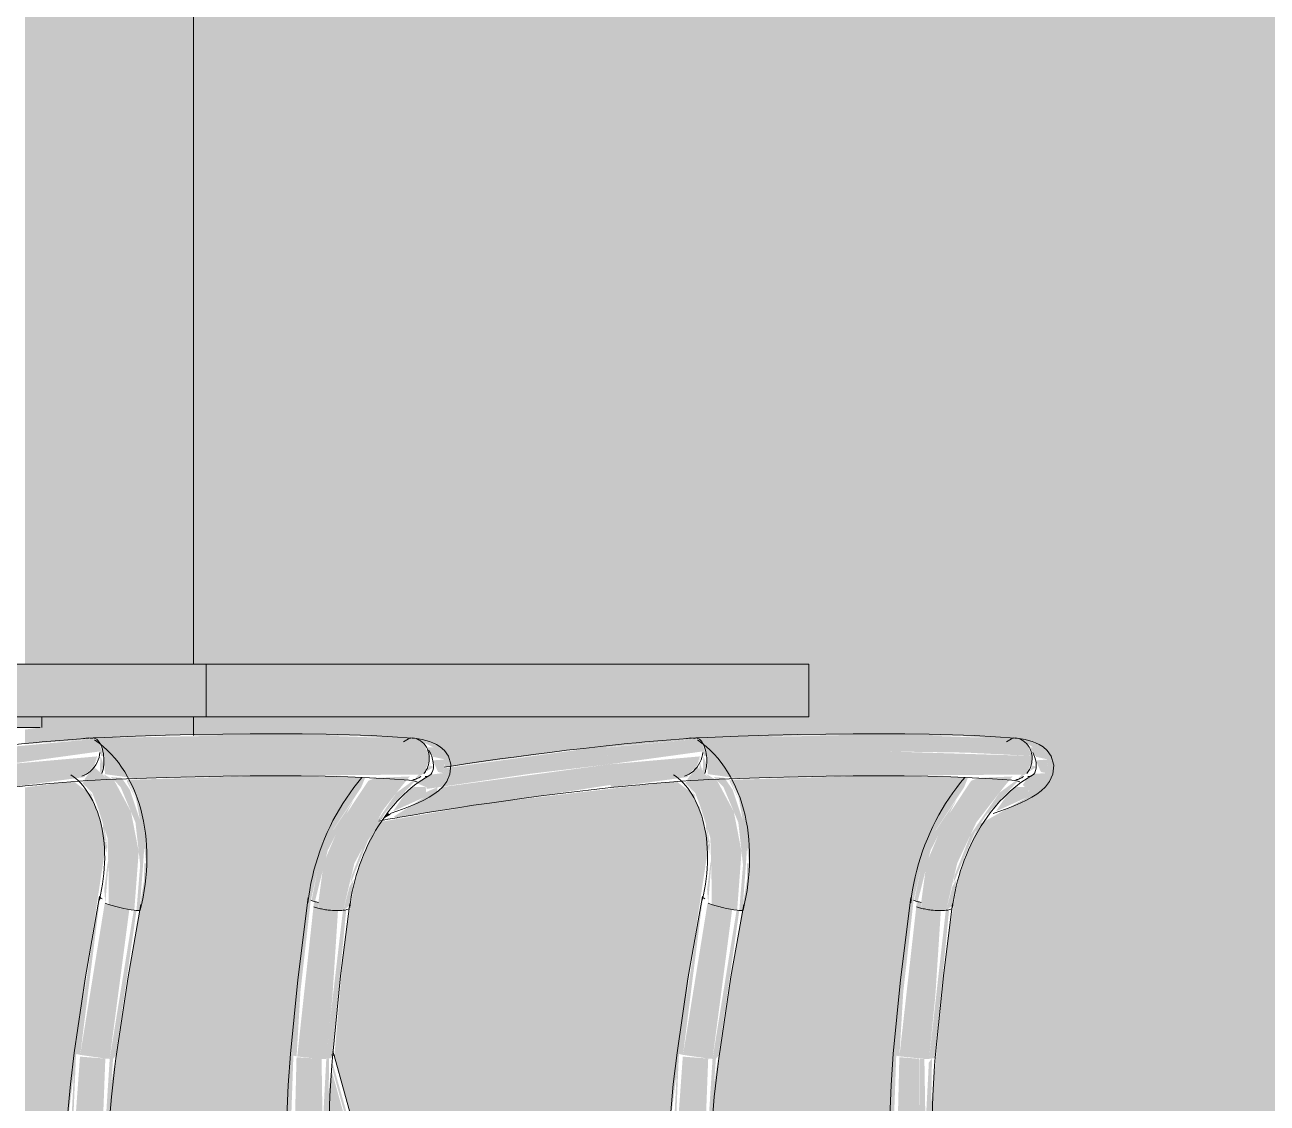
# Model space of a CAD drawing. Header units: inches. Extents: x -55396 to -733, y -290 to 853.
# Drawn here: x -26088.45 to -26058.97, y 19.59 to 45.17 of the extents above; entities that cross this region are included whole.
import ezdxf

# ---------------------------------------------------------------- set-up
doc = ezdxf.new("R2010")
doc.units = ezdxf.units.IN
doc.header["$MEASUREMENT"] = 0
doc.layers.add('A-DOOR', color=31, linetype='Continuous', lineweight=9)
doc.layers.add('I-FURN', color=30, linetype='Continuous', lineweight=9)

# ---------------------------------------------------------------- blocks, each defined once
blk = doc.blocks.new('Falcon 7700 Series Pedestal Base - 36_ Square Top x 30_ - Wheelchair Height-460525-Section 13')
at = {"layer": 'I-FURN'}
blk.add_hatch(color=256, dxfattribs=at).paths.add_polyline_path([(-26182.544, 28.75), (-26172.432, 28.75), (-26172.432, 30), (-26197.888, 30), (-26197.888, 28.75), (-26191.184, 28.75)], flags=0)
for p, q in [((-26197.888, 30), (-26172.432, 30)), ((-26172.432, 28.75), (-26172.432, 30)), ((-26172.432, 28.75), (-26197.888, 28.75))]:
    blk.add_line(p, q, dxfattribs=at)
blk = doc.blocks.new('HermanMiller_Collection_Air-Chair_SideChair_Arms - Arms-V1-Section 13')
at = {"layer": 'I-FURN'}
for points in [[(-26078.856, 27.825), (-26078.986, 28.117), (-26079.155, 28.228), (-26082.109, 28.334), (-26086.811, 28.249), (-26086.666, 28.117), (-26086.582, 27.825), (-26082.242, 27.931), (-26078.867, 27.826)], [(-26078.478, 27.741), (-26078.587, 28.018), (-26078.923, 28.032), (-26078.759, 27.804)], [(-26086.957, 27.448), (-26086.839, 27.537), (-26086.678, 27.884), (-26086.844, 27.571), (-26086.939, 27.466)], [(-26084.475, 17.999), (-26082.094, 18.008), (-26082.146, 18.794), (-26082.077, 20.766), (-26081.666, 24.408), (-26081.655, 24.434), (-26081.496, 25.162), (-26081.135, 26.073), (-26080.469, 27.079), (-26080.374, 27.314), (-26082.537, 27.359), (-26086.016, 27.257), (-26085.827, 26.882), (-26085.725, 26.323), (-26085.636, 25.819), (-26085.575, 25.279), (-26085.624, 24.869), (-26086.568, 19.018), (-26086.47, 19.01), (-26086.659, 18.003), (-26085.885, 18)], [(-26081.568, 24.369), (-26081.263, 25.586), (-26080.649, 26.786), (-26081.156, 26.032), (-26081.496, 25.162), (-26081.647, 24.398), (-26081.583, 24.373)], [(-26087.139, 20.731), (-26086.668, 24.467), (-26086.699, 24.38), (-26087.266, 20.767), (-26087.217, 20.75)], [(-26086.439, 20.637), (-26085.973, 24.181), (-26086.557, 24.327), (-26087.139, 20.731), (-26086.534, 20.643)], [(-26081.402, 20.635), (-26081.298, 20.637), (-26081.151, 22.129), (-26081.02, 24.156), (-26081.496, 24.243), (-26081.486, 24.346), (-26081.588, 24.375), (-26081.987, 20.693), (-26081.487, 20.637)], [(-26086.359, 20.635), (-26086.296, 20.716), (-26085.803, 24.158), (-26085.868, 24.162), (-26086.439, 20.637)], [(-26081.298, 20.637), (-26081.169, 20.656), (-26080.824, 24.175), (-26080.903, 24.155), (-26081.201, 21.617)], [(-26082.003, 20.696), (-26081.875, 22.838), (-26082.081, 20.716)], [(-26087.307, 19.095), (-26087.237, 20.757), (-26087.267, 20.75), (-26087.348, 19.145), (-26087.315, 19.118)], [(-26081.608, 19.015), (-26081.384, 19.02), (-26081.41, 20.635), (-26082.004, 20.677), (-26082.045, 19.031), (-26081.737, 19.017)], [(-26081.384, 19.02), (-26081.254, 19.033), (-26081.23, 20.643), (-26081.298, 20.635), (-26081.383, 19.025)], [(-26086.474, 19.015), (-26086.359, 20.635), (-26086.439, 20.635), (-26086.542, 19.017), (-26086.524, 19.016)]]:
    blk.add_hatch(color=256, dxfattribs=at).paths.add_polyline_path(points, flags=0)
h = blk.add_hatch(color=256, dxfattribs=at)
h.paths.add_polyline_path([(-26088.907, 27.624), (-26086.677, 27.931), (-26086.636, 27.821), (-26086.582, 27.825), (-26086.71, 28.184), (-26086.826, 28.224), (-26088.953, 28.025), (-26088.917, 27.72)], flags=0)
h.paths.add_polyline_path([(-26086.696, 27.817), (-26086.679, 27.858), (-26086.691, 27.838)], flags=0)
h = blk.add_hatch(color=256, dxfattribs=at)
h.paths.add_polyline_path([(-26088.85, 27.076), (-26087.041, 27.323), (-26086.985, 27.4), (-26086.806, 27.627), (-26086.736, 27.814), (-26088.907, 27.624), (-26088.852, 27.107)], flags=0)
h.paths.add_polyline_path([(-26086.643, 27.374), (-26086.638, 27.41), (-26086.649, 27.38)], flags=0)
h.paths.add_polyline_path([(-26086.627, 27.406), (-26086.581, 27.603), (-26086.653, 27.82), (-26086.661, 27.758), (-26086.672, 27.466), (-26086.635, 27.41)], flags=0)
h = blk.add_hatch(color=256, dxfattribs=at)
h.paths.add_polyline_path([(-26079.238, 27.258), (-26078.979, 27.411), (-26078.855, 27.72), (-26078.867, 27.826), (-26082.242, 27.931), (-26086.582, 27.825), (-26086.549, 27.392), (-26085.805, 27.29), (-26082.354, 27.357), (-26079.094, 27.384), (-26079.195, 27.287), (-26079.241, 27.259)], flags=0)
h.paths.add_polyline_path([(-26086.546, 27.264), (-26086.568, 27.348), (-26086.549, 27.266)], flags=0)
h = blk.add_hatch(color=256, dxfattribs=at)
h.paths.add_polyline_path([(-26080.999, 24.155), (-26080.895, 24.162), (-26080.631, 25.279), (-26079.947, 26.544), (-26079.527, 27.084), (-26079.319, 27.338), (-26080.133, 27.302), (-26080.3, 27.235), (-26080.949, 26.257), (-26081.361, 25.279), (-26081.486, 24.346), (-26081.486, 24.267), (-26081.496, 24.212), (-26081.044, 24.156)], flags=0)
h.paths.add_polyline_path([(-26078.84, 27.609), (-26078.771, 27.72), (-26078.836, 27.63)], flags=0)
h = blk.add_hatch(color=256, dxfattribs=at)
h.paths.add_polyline_path([(-26078.521, 27.418), (-26078.478, 27.741), (-26078.771, 27.719), (-26078.644, 27.444)], flags=0)
h.paths.add_polyline_path([(-26078.888, 27.495), (-26078.835, 27.821), (-26078.856, 27.825), (-26078.901, 27.497)], flags=0)
h = blk.add_hatch(color=256, dxfattribs=at)
h.paths.add_polyline_path([(-26085.855, 24.162), (-26085.75, 25.556), (-26085.934, 26.502), (-26086.333, 27.246), (-26086.597, 27.401), (-26086.526, 27.311), (-26086.806, 27.56), (-26087.037, 27.277), (-26086.853, 26.953), (-26086.723, 26.613), (-26086.49, 25.875), (-26086.463, 24.939), (-26086.46, 24.3), (-26085.902, 24.169)], flags=0)
h.paths.add_polyline_path([(-26086.821, 26.845), (-26086.994, 27.106), (-26086.874, 26.901)], flags=0)
h.paths.add_polyline_path([(-26086.549, 27.266), (-26086.549, 27.266), (-26086.624, 27.31)], flags=0)
h = blk.add_hatch(color=256, dxfattribs=at)
h.paths.add_polyline_path([(-26080.895, 24.162), (-26080.744, 24.272), (-26080.648, 24.9), (-26080.745, 24.726), (-26080.815, 24.461)], flags=0)
h.paths.add_polyline_path([(-26080.726, 24.798), (-26080.308, 25.821), (-26079.879, 26.5), (-26079.056, 27.373), (-26079.631, 26.951), (-26080.308, 25.968), (-26080.692, 24.993), (-26080.712, 24.881)], flags=0)
h.paths.add_polyline_path([(-26078.929, 27.452), (-26078.754, 27.56), (-26078.84, 27.601), (-26078.918, 27.462)], flags=0)
h = blk.add_hatch(color=256, dxfattribs=at)
h.paths.add_polyline_path([(-26085.624, 24.869), (-26085.575, 25.279), (-26085.617, 25.279)], flags=0)
h.paths.add_polyline_path([(-26085.777, 24.155), (-26085.728, 24.162), (-26085.643, 25.296), (-26085.599, 25.94), (-26085.96, 27.023), (-26086.155, 27.304), (-26086.408, 27.325), (-26086.178, 27.084), (-26085.827, 26.248), (-26085.715, 25.242), (-26085.803, 24.158)], flags=0)
h.paths.add_polyline_path([(-26085.75, 26.654), (-26086.032, 27.282), (-26086.028, 27.211), (-26085.767, 26.689)], flags=0)
h = blk.add_hatch(color=256, dxfattribs=at)
h.paths.add_polyline_path([(-26079.378, 27), (-26079.715, 26.509), (-26078.93, 26.863), (-26078.936, 27.084), (-26079.226, 27.084), (-26079.374, 27.003)], flags=0)
h.paths.add_polyline_path([(-26079.933, 26.433), (-26079.808, 26.547), (-26079.899, 26.475)], flags=0)
h = blk.add_hatch(color=256, dxfattribs=at)
h.paths.add_polyline_path([(-26086.499, 25.726), (-26086.561, 25.726), (-26086.518, 25.52)], flags=0)
h.paths.add_polyline_path([(-26086.542, 24.327), (-26086.453, 25.445), (-26086.492, 25.257), (-26086.568, 24.66), (-26086.543, 24.327)], flags=0)
h.paths.add_polyline_path([(-26086.499, 25.726), (-26086.592, 26.288), (-26086.595, 26.107), (-26086.518, 25.802)], flags=0)
h.paths.add_polyline_path([(-26086.617, 26.183), (-26086.821, 26.738), (-26086.703, 26.398), (-26086.637, 26.233)], flags=0)
h = blk.add_hatch(color=256, dxfattribs=at)
h.paths.add_polyline_path([(-26087.147, 19.09), (-26087.147, 19.091), (-26087.147, 19.395)], flags=0)
h.paths.add_polyline_path([(-26086.604, 19.02), (-26086.542, 20.644), (-26087.144, 20.69), (-26087.258, 19.118), (-26086.662, 19.023)], flags=0)
for p, q in [((-26079.343, 28.231), (-26079.463, 28.162)), ((-26078.344, 27.627), (-26078.342, 27.605))]:
    blk.add_line(p, q, dxfattribs=at)
at = {"layer": 'I-FURN', "flags": 128}
for points in [[(-26079.256, 28.25), (-26079.725, 28.28), (-26080.222, 28.306), (-26080.747, 28.326), (-26081.297, 28.34), (-26081.874, 28.35), (-26082.476, 28.353), (-26083.102, 28.352), (-26083.75, 28.345), (-26084.421, 28.332), (-26085.114, 28.314), (-26085.826, 28.291), (-26086.557, 28.263), (-26086.834, 28.251)], [(-26086.835, 28.251), (-26087.031, 28.238), (-26087.229, 28.224), (-26087.43, 28.209), (-26087.633, 28.193), (-26087.838, 28.176), (-26088.045, 28.158), (-26088.254, 28.139), (-26088.463, 28.118), (-26088.673, 28.097), (-26088.883, 28.075), (-26088.959, 28.066)], [(-26086.797, 28.206), (-26086.692, 28.13), (-26086.592, 28.048), (-26086.496, 27.961), (-26086.404, 27.868), (-26086.316, 27.77), (-26086.233, 27.667), (-26086.155, 27.559), (-26086.082, 27.447), (-26086.013, 27.331), (-26085.949, 27.211), (-26085.89, 27.088), (-26085.836, 26.961), (-26085.787, 26.83), (-26085.742, 26.697), (-26085.703, 26.561), (-26085.668, 26.422), (-26085.638, 26.281), (-26085.612, 26.138), (-26085.592, 25.993), (-26085.576, 25.845), (-26085.565, 25.697), (-26085.559, 25.547), (-26085.558, 25.395), (-26085.561, 25.243), (-26085.569, 25.09), (-26085.581, 24.936), (-26085.598, 24.782), (-26085.62, 24.628), (-26085.646, 24.474), (-26085.677, 24.32), (-26085.712, 24.167)], [(-26078.344, 27.627), (-26078.4, 27.817), (-26078.494, 27.954), (-26078.593, 28.041), (-26078.684, 28.098), (-26078.77, 28.137), (-26078.852, 28.167), (-26078.936, 28.191), (-26079.022, 28.211), (-26079.111, 28.228), (-26079.205, 28.243), (-26079.232, 28.247)], [(-26078.342, 27.605), (-26078.364, 27.389), (-26078.439, 27.218), (-26078.534, 27.092), (-26078.636, 26.996), (-26078.744, 26.915), (-26078.859, 26.843), (-26078.983, 26.776), (-26079.118, 26.712), (-26079.265, 26.648), (-26079.424, 26.586), (-26079.596, 26.523), (-26079.781, 26.461)], [(-26086.781, 27.252), (-26086.971, 27.24), (-26087.165, 27.226), (-26087.361, 27.212), (-26087.559, 27.196), (-26087.76, 27.179), (-26087.962, 27.162), (-26088.166, 27.143), (-26088.371, 27.123), (-26088.577, 27.102), (-26088.783, 27.08), (-26088.85, 27.072)], [(-26087.361, 27.38), (-26087.302, 27.337), (-26087.244, 27.29), (-26087.188, 27.239), (-26087.133, 27.183), (-26087.079, 27.123), (-26087.028, 27.059), (-26086.978, 26.991), (-26086.931, 26.918), (-26086.885, 26.842), (-26086.842, 26.761), (-26086.802, 26.676), (-26086.764, 26.587), (-26086.729, 26.495), (-26086.697, 26.399), (-26086.668, 26.299), (-26086.642, 26.196), (-26086.619, 26.091), (-26086.6, 25.982), (-26086.584, 25.87), (-26086.572, 25.756), (-26086.564, 25.64), (-26086.559, 25.521), (-26086.558, 25.401), (-26086.56, 25.279), (-26086.567, 25.156), (-26086.577, 25.032), (-26086.591, 24.907), (-26086.608, 24.781), (-26086.63, 24.655), (-26086.655, 24.529), (-26086.684, 24.402)], [(-26079.336, 27.253), (-26079.79, 27.283), (-26080.274, 27.307), (-26080.787, 27.327), (-26081.327, 27.341), (-26081.894, 27.35), (-26082.487, 27.353), (-26083.104, 27.352), (-26083.745, 27.344), (-26084.409, 27.332), (-26085.095, 27.314), (-26085.801, 27.291), (-26086.526, 27.263), (-26086.783, 27.252)], [(-26080.453, 27.313), (-26080.55, 27.196), (-26080.644, 27.076), (-26080.734, 26.953), (-26080.822, 26.826), (-26080.907, 26.696), (-26080.987, 26.563), (-26081.065, 26.427), (-26081.139, 26.289), (-26081.209, 26.148), (-26081.275, 26.005), (-26081.338, 25.86), (-26081.396, 25.713), (-26081.451, 25.564), (-26081.501, 25.414), (-26081.548, 25.263), (-26081.59, 25.111), (-26081.627, 24.958), (-26081.661, 24.804), (-26081.69, 24.65), (-26081.714, 24.496), (-26081.734, 24.342)], [(-26078.861, 27.355), (-26078.947, 27.306), (-26079.033, 27.252), (-26079.118, 27.193), (-26079.203, 27.13), (-26079.288, 27.062), (-26079.372, 26.99), (-26079.454, 26.913), (-26079.536, 26.833), (-26079.616, 26.748), (-26079.695, 26.66), (-26079.772, 26.567), (-26079.847, 26.472), (-26079.92, 26.372), (-26079.991, 26.27), (-26080.06, 26.164), (-26080.126, 26.056), (-26080.189, 25.944), (-26080.25, 25.831), (-26080.308, 25.715), (-26080.362, 25.597), (-26080.414, 25.477), (-26080.462, 25.355), (-26080.508, 25.233), (-26080.549, 25.109), (-26080.587, 24.984), (-26080.622, 24.858), (-26080.653, 24.732), (-26080.681, 24.605), (-26080.704, 24.479), (-26080.724, 24.353), (-26080.741, 24.228)], [(-26079.144, 27.21), (-26079.154, 27.213), (-26079.179, 27.221), (-26079.219, 27.231), (-26079.27, 27.241), (-26079.333, 27.251), (-26079.362, 27.256)], [(-26086.68, 24.486), (-26087.023, 22.535), (-26087.282, 20.78)], [(-26086.291, 20.647), (-26086.002, 22.582), (-26085.698, 24.299)], [(-26081.73, 24.462), (-26081.975, 22.511), (-26082.148, 20.756)], [(-26081.152, 20.671), (-26080.958, 22.606), (-26080.739, 24.323)], [(-26087.282, 20.78), (-26087.371, 20.034), (-26087.44, 19.284), (-26087.454, 19.086)], [(-26086.457, 19.017), (-26086.396, 19.739), (-26086.315, 20.458), (-26086.291, 20.647)], [(-26082.148, 20.756), (-26082.201, 20.009), (-26082.232, 19.26), (-26082.237, 19.062)], [(-26081.237, 19.041), (-26081.212, 19.763), (-26081.167, 20.482), (-26081.152, 20.671)]]:
    blk.add_lwpolyline(points, dxfattribs=at)
at = {"layer": 'I-FURN'}
for centre, major_axis, ratio, start_param, end_param in [((-26087.079, 27.793), (0.282, 0.413), 0.716528, 0.185746, 0.709345), ((-26079.102, 27.793), (-0.241, 0.438), 0.575844, 5.706994, 6.230592), ((-26087.079, 27.793), (0.282, 0.413), 0.716528, 4.898135, 5.421734), ((-26079.102, 27.793), (-0.241, 0.438), 0.575844, 4.136197, 4.772997), ((-26087.079, 27.793), (0.282, 0.413), 0.716528, 3.850938, 4.898135), ((-26079.102, 27.793), (-0.241, 0.438), 0.575844, 2.8272, 4.136197), ((-26086.189, 24.392), (-0.491, 0.093), 0.137076, 0.008955, 0.532553), ((-26086.189, 24.392), (-0.491, 0.093), 0.137076, 6.030341, 6.283185), ((-26086.198, 24.285), (-0.486, 0.118), 0.11091, 0.809563, 2.380359), ((-26081.235, 24.392), (-0.495, 0.07), 0.185134, 0.540717, 0.802516), ((-26081.237, 24.285), (-0.497, 0.057), 0.234229, 0.788125, 1.043613), ((-26081.235, 24.392), (-0.495, 0.07), 0.185134, 0.816106, 1.064316), ((-26081.237, 24.285), (-0.497, 0.057), 0.234229, 1.049924, 1.307964), ((-26081.237, 24.285), (-0.497, 0.057), 0.234229, 1.311723, 1.570172), ((-26081.237, 24.285), (-0.497, 0.057), 0.234229, 2.358921, 2.88252), ((-26081.237, 24.285), (-0.497, 0.057), 0.234229, 3.141593, 3.144319), ((-26086.198, 24.285), (-0.486, 0.118), 0.11091, 2.380359, 2.903958), ((-26086.198, 24.285), (-0.486, 0.118), 0.11091, 3.141593, 3.165757), ((-26081.237, 24.285), (-0.497, 0.057), 0.234229, 1.573523, 2.358921)]:
    blk.add_ellipse(centre, major_axis=major_axis, ratio=ratio, start_param=start_param, end_param=end_param, dxfattribs=at)
for points, knots in [([(-26086.863, 28.245), (-26086.838, 28.254), (-26086.785, 28.251), (-26086.7, 28.185), (-26086.622, 28.042), (-26086.59, 27.899), (-26086.582, 27.825)], [-1, -1, -1, -1, -0.785714, -0.571429, -0.285714, 0, 0, 0, 0]), ([(-26079.155, 28.228), (-26079.123, 28.217), (-26079.032, 28.172), (-26078.91, 28.042), (-26078.864, 27.899), (-26078.856, 27.825)], [-0.7142857, -0.7142857, -0.7142857, -0.7142857, -0.5714286, -0.2857143, 0, 0, 0, 0]), ([(-26086.582, 27.825), (-26086.576, 27.77), (-26086.572, 27.656), (-26086.591, 27.514), (-26086.614, 27.438), (-26086.625, 27.411)], [-1, -1, -1, -1, -0.7857143, -0.5714286, -0.4285714, -0.4285714, -0.4285714, -0.4285714]), ([(-26078.856, 27.825), (-26078.849, 27.77), (-26078.854, 27.656), (-26078.904, 27.514), (-26078.956, 27.438), (-26078.979, 27.411)], [-1, -1, -1, -1, -0.7857143, -0.5714286, -0.4285714, -0.4285714, -0.4285714, -0.4285714]), ([(-26079.056, 27.338), (-26079.084, 27.317), (-26079.144, 27.282), (-26079.208, 27.263), (-26079.241, 27.257)], [-0.2857143, -0.2857143, -0.2857143, -0.2857143, -0.1428571, -0.0010681, -0.0010681, -0.0010681, -0.0010681])]:
    blk.add_open_spline(points, degree=3, knots=knots, dxfattribs=at)
blk.add_open_spline([(-26079.351, 28.245), (-26079.311, 28.252), (-26079.271, 28.252), (-26079.232, 28.247)], degree=3, dxfattribs=at)
blk = doc.blocks.new('Falcon 7700 Series Pedestal Base - 36_ Square Top x 30_ - Wheelchair Height-V13-Section 13')
at = {"layer": 'I-FURN'}
for points in [[(-26069.841, 28.75), (-26069.841, 30), (-26084.15, 30), (-26084.15, 28.75), (-26070.227, 28.75)], [(-26089.297, 28.5), (-26088.09, 28.5), (-26088.09, 28.75), (-26090.38, 28.75), (-26090.38, 28.5), (-26089.621, 28.5)]]:
    blk.add_hatch(color=256, dxfattribs=at).paths.add_polyline_path(points, flags=0)
for p, q in [((-26084.15, 30), (-26069.841, 30)), ((-26069.841, 28.75), (-26069.841, 30)), ((-26088.047, 28.5), (-26088.047, 28.75)), ((-26069.841, 28.75), (-26084.15, 28.75)), ((-26088.09, 28.5), (-26090.38, 28.5))]:
    blk.add_line(p, q, dxfattribs=at)
blk = doc.blocks.new('HermanMiller_Collection_Air-Chair_SideChair_Arms - Arms-V14-Section 13')
at = {"layer": 'I-FURN'}
for points in [[(-26064.547, 27.825), (-26064.678, 28.117), (-26064.846, 28.228), (-26067.8, 28.334), (-26072.503, 28.249), (-26072.357, 28.117), (-26072.273, 27.825), (-26067.934, 27.931), (-26066.107, 27.904)], [(-26064.169, 27.741), (-26064.279, 28.018), (-26064.615, 28.032), (-26064.451, 27.804)], [(-26072.651, 27.447), (-26072.53, 27.537), (-26072.369, 27.884), (-26072.536, 27.571), (-26072.63, 27.466)], [(-26079.63, 26.362), (-26076.313, 26.863), (-26074.547, 27.138), (-26074.598, 27.624), (-26078.566, 27.084), (-26078.66, 26.994), (-26078.658, 27.084), (-26078.923, 26.969), (-26078.994, 26.83), (-26079.698, 26.384), (-26079.631, 26.362)], [(-26070.167, 17.999), (-26067.786, 18.008), (-26067.838, 18.794), (-26067.768, 20.766), (-26067.357, 24.408), (-26067.346, 24.434), (-26067.188, 25.162), (-26066.827, 26.073), (-26066.16, 27.079), (-26066.066, 27.314), (-26068.228, 27.359), (-26071.707, 27.257), (-26071.518, 26.882), (-26071.417, 26.323), (-26071.328, 25.819), (-26071.267, 25.279), (-26071.316, 24.869), (-26072.26, 19.018), (-26072.162, 19.01), (-26072.351, 18.003), (-26070.227, 17.999)], [(-26067.26, 24.369), (-26066.955, 25.586), (-26066.341, 26.786), (-26066.848, 26.032), (-26067.188, 25.162), (-26067.339, 24.398), (-26067.274, 24.373)], [(-26072.831, 20.731), (-26072.359, 24.467), (-26072.391, 24.38), (-26072.957, 20.767), (-26072.909, 20.75)], [(-26072.13, 20.637), (-26071.665, 24.181), (-26072.249, 24.327), (-26072.831, 20.731), (-26072.226, 20.643)], [(-26067.093, 20.635), (-26066.99, 20.637), (-26066.842, 22.129), (-26066.711, 24.156), (-26067.187, 24.243), (-26067.178, 24.346), (-26067.28, 24.375), (-26067.695, 20.696), (-26067.102, 20.635)], [(-26072.051, 20.635), (-26071.988, 20.716), (-26071.495, 24.158), (-26071.56, 24.162), (-26072.13, 20.637)], [(-26066.99, 20.637), (-26066.86, 20.656), (-26066.515, 24.175), (-26066.595, 24.155), (-26066.99, 20.638)], [(-26067.695, 20.696), (-26067.567, 22.838), (-26067.772, 20.716)], [(-26072.998, 19.095), (-26072.929, 20.757), (-26072.96, 20.737), (-26073.04, 19.145), (-26073.007, 19.118)], [(-26067.075, 19.02), (-26066.946, 19.033), (-26066.922, 20.643), (-26066.996, 20.554), (-26067.075, 19.025)], [(-26075.47, 0), (-26075.337, 0), (-26081.171, 20.619), (-26081.156, 20.396), (-26075.563, 0.331)], [(-26072.166, 19.015), (-26072.051, 20.635), (-26072.13, 20.635), (-26072.233, 19.017), (-26072.216, 19.016)]]:
    blk.add_hatch(color=256, dxfattribs=at).paths.add_polyline_path(points, flags=0)
h = blk.add_hatch(color=256, dxfattribs=at)
h.paths.add_polyline_path([(-26079.382, 26.966), (-26079.23, 27.078), (-26079.378, 26.98)], flags=0)
h.paths.add_polyline_path([(-26078.919, 27.041), (-26076.458, 27.401), (-26074.598, 27.624), (-26074.649, 28.061), (-26078.504, 27.532), (-26078.521, 27.418), (-26078.773, 27.388), (-26078.939, 27.338), (-26079.147, 27.178), (-26078.916, 27.078)], flags=0)
h = blk.add_hatch(color=256, dxfattribs=at)
h.paths.add_polyline_path([(-26074.598, 27.624), (-26072.369, 27.931), (-26072.327, 27.821), (-26072.273, 27.825), (-26072.402, 28.184), (-26072.518, 28.224), (-26074.644, 28.025), (-26074.609, 27.72)], flags=0)
h.paths.add_polyline_path([(-26072.388, 27.817), (-26072.371, 27.858), (-26072.382, 27.838)], flags=0)
h = blk.add_hatch(color=256, dxfattribs=at)
h.paths.add_polyline_path([(-26074.541, 27.076), (-26072.732, 27.323), (-26072.677, 27.4), (-26072.497, 27.627), (-26072.428, 27.814), (-26074.598, 27.624), (-26074.544, 27.107)], flags=0)
h.paths.add_polyline_path([(-26072.335, 27.374), (-26072.329, 27.41), (-26072.34, 27.38)], flags=0)
h.paths.add_polyline_path([(-26072.319, 27.406), (-26072.272, 27.603), (-26072.345, 27.82), (-26072.353, 27.758), (-26072.363, 27.466), (-26072.326, 27.41)], flags=0)
h = blk.add_hatch(color=256, dxfattribs=at)
h.paths.add_polyline_path([(-26064.929, 27.258), (-26064.671, 27.411), (-26064.546, 27.72), (-26064.547, 27.825), (-26067.934, 27.931), (-26072.273, 27.825), (-26072.241, 27.392), (-26071.497, 27.29), (-26068.045, 27.357), (-26064.786, 27.384), (-26064.886, 27.287), (-26064.932, 27.259)], flags=0)
h.paths.add_polyline_path([(-26072.238, 27.264), (-26072.26, 27.348), (-26072.241, 27.266)], flags=0)
h = blk.add_hatch(color=256, dxfattribs=at)
h.paths.add_polyline_path([(-26066.691, 24.155), (-26066.586, 24.162), (-26066.322, 25.279), (-26065.869, 26.248), (-26065.219, 27.084), (-26065.011, 27.338), (-26065.825, 27.302), (-26065.992, 27.235), (-26066.641, 26.257), (-26067.052, 25.279), (-26067.178, 24.346), (-26067.178, 24.267), (-26067.188, 24.212), (-26066.736, 24.156)], flags=0)
h.paths.add_polyline_path([(-26064.531, 27.609), (-26064.463, 27.72), (-26064.528, 27.63)], flags=0)
h = blk.add_hatch(color=256, dxfattribs=at)
h.paths.add_polyline_path([(-26064.212, 27.418), (-26064.169, 27.741), (-26064.462, 27.719), (-26064.335, 27.444)], flags=0)
h.paths.add_polyline_path([(-26064.58, 27.495), (-26064.527, 27.821), (-26064.547, 27.825), (-26064.592, 27.497)], flags=0)
h = blk.add_hatch(color=256, dxfattribs=at)
h.paths.add_polyline_path([(-26071.546, 24.162), (-26071.442, 25.556), (-26071.625, 26.502), (-26072.025, 27.246), (-26072.289, 27.401), (-26072.218, 27.311), (-26072.497, 27.56), (-26072.728, 27.277), (-26072.545, 26.953), (-26072.415, 26.613), (-26072.182, 25.875), (-26072.155, 24.939), (-26072.152, 24.3), (-26071.593, 24.169)], flags=0)
h.paths.add_polyline_path([(-26072.513, 26.845), (-26072.686, 27.106), (-26072.566, 26.901)], flags=0)
h.paths.add_polyline_path([(-26072.33, 27.411), (-26072.382, 27.499), (-26072.428, 27.671), (-26072.446, 27.515), (-26072.365, 27.442)], flags=0)
h = blk.add_hatch(color=256, dxfattribs=at)
h.paths.add_polyline_path([(-26066.586, 24.162), (-26066.436, 24.272), (-26066.34, 24.9), (-26066.437, 24.726), (-26066.507, 24.461)], flags=0)
h.paths.add_polyline_path([(-26066.418, 24.798), (-26065.907, 26.002), (-26065.64, 26.414), (-26064.748, 27.373), (-26065.322, 26.951), (-26066, 25.968), (-26066.384, 24.993), (-26066.403, 24.881)], flags=0)
h.paths.add_polyline_path([(-26064.62, 27.452), (-26064.446, 27.56), (-26064.532, 27.601), (-26064.609, 27.462)], flags=0)
h = blk.add_hatch(color=256, dxfattribs=at)
h.paths.add_polyline_path([(-26071.316, 24.869), (-26071.267, 25.279), (-26071.309, 25.279)], flags=0)
h.paths.add_polyline_path([(-26071.469, 24.155), (-26071.419, 24.162), (-26071.335, 25.296), (-26071.291, 25.94), (-26071.652, 27.023), (-26071.847, 27.304), (-26072.099, 27.325), (-26071.87, 27.084), (-26071.518, 26.248), (-26071.407, 25.242), (-26071.495, 24.158)], flags=0)
h.paths.add_polyline_path([(-26071.442, 26.654), (-26071.724, 27.282), (-26071.719, 27.211), (-26071.459, 26.689)], flags=0)
h = blk.add_hatch(color=256, dxfattribs=at)
h.paths.add_polyline_path([(-26065.07, 27), (-26065.407, 26.509), (-26064.622, 26.863), (-26064.628, 27.084), (-26064.917, 27.084), (-26065.066, 27.003)], flags=0)
h.paths.add_polyline_path([(-26065.625, 26.433), (-26065.5, 26.547), (-26065.591, 26.475)], flags=0)
h = blk.add_hatch(color=256, dxfattribs=at)
h.paths.add_polyline_path([(-26072.191, 25.726), (-26072.253, 25.726), (-26072.21, 25.52)], flags=0)
h.paths.add_polyline_path([(-26072.234, 24.327), (-26072.144, 25.445), (-26072.184, 25.257), (-26072.259, 24.66), (-26072.234, 24.327)], flags=0)
h.paths.add_polyline_path([(-26072.191, 25.726), (-26072.283, 26.288), (-26072.286, 26.107), (-26072.21, 25.802)], flags=0)
h.paths.add_polyline_path([(-26072.309, 26.183), (-26072.513, 26.738), (-26072.394, 26.398), (-26072.328, 26.233)], flags=0)
h = blk.add_hatch(color=256, dxfattribs=at)
h.paths.add_polyline_path([(-26079.963, 26.322), (-26079.765, 26.438), (-26079.84, 26.466), (-26079.955, 26.331)], flags=0)
h.paths.add_polyline_path([(-26080.038, 26.305), (-26079.897, 26.418), (-26080.028, 26.317)], flags=0)
h = blk.add_hatch(color=256, dxfattribs=at)
h.paths.add_polyline_path([(-26072.839, 19.09), (-26072.838, 19.091), (-26072.838, 19.395)], flags=0)
h.paths.add_polyline_path([(-26072.295, 19.02), (-26072.233, 20.644), (-26072.836, 20.69), (-26072.949, 19.118), (-26072.353, 19.023)], flags=0)
h = blk.add_hatch(color=256, dxfattribs=at)
h.paths.add_polyline_path([(-26067.214, 19.016), (-26067.075, 19.02), (-26067.102, 20.635), (-26067.214, 20.635)], flags=0)
h.paths.add_polyline_path([(-26067.299, 19.015), (-26067.214, 19.016), (-26067.226, 20.639), (-26067.696, 20.677), (-26067.736, 19.031), (-26067.343, 19.016)], flags=0)
h = blk.add_hatch(color=256, dxfattribs=at)
h.paths.add_polyline_path([(-26075.558, 0), (-26075.47, 0), (-26081.182, 20.396), (-26081.328, 19.016), (-26081.286, 19.009), (-26081.194, 17.904), (-26080.87, 16.975), (-26080.548, 16.416), (-26080.606, 15.793), (-26079.57, 12.214), (-26075.563, 0)], flags=0)
h.paths.add_polyline_path([(-26081.329, 18.388), (-26081.348, 18.883), (-26081.334, 18.405)], flags=0)
for p, q in [((-26065.034, 28.231), (-26065.155, 28.162)), ((-26064.035, 27.627), (-26064.033, 27.605)), ((-26081.101, 20.698), (-26081.139, 20.812)), ((-26075.336, 0), (-26081.111, 20.719))]:
    blk.add_line(p, q, dxfattribs=at)
at = {"layer": 'I-FURN', "flags": 128}
for points in [[(-26064.948, 28.25), (-26065.417, 28.28), (-26065.914, 28.306), (-26066.438, 28.326), (-26066.989, 28.34), (-26067.566, 28.35), (-26068.167, 28.353), (-26068.793, 28.352), (-26069.442, 28.345), (-26070.113, 28.332), (-26070.805, 28.314), (-26071.518, 28.291), (-26072.249, 28.263), (-26072.525, 28.251)], [(-26078.5, 27.558), (-26078.326, 27.585), (-26077.948, 27.642), (-26077.565, 27.698), (-26077.178, 27.753), (-26076.786, 27.806), (-26076.391, 27.858), (-26075.994, 27.909), (-26075.594, 27.958), (-26075.192, 28.005), (-26074.79, 28.051), (-26074.651, 28.066)], [(-26072.527, 28.251), (-26072.722, 28.238), (-26072.921, 28.224), (-26073.121, 28.209), (-26073.325, 28.193), (-26073.53, 28.176), (-26073.737, 28.158), (-26073.945, 28.139), (-26074.155, 28.118), (-26074.365, 28.097), (-26074.575, 28.075), (-26074.651, 28.066)], [(-26072.489, 28.206), (-26072.384, 28.13), (-26072.284, 28.048), (-26072.187, 27.961), (-26072.095, 27.868), (-26072.008, 27.77), (-26071.925, 27.667), (-26071.847, 27.559), (-26071.773, 27.447), (-26071.705, 27.331), (-26071.641, 27.211), (-26071.582, 27.088), (-26071.528, 26.961), (-26071.478, 26.83), (-26071.434, 26.697), (-26071.394, 26.561), (-26071.359, 26.422), (-26071.329, 26.281), (-26071.304, 26.138), (-26071.284, 25.993), (-26071.268, 25.845), (-26071.257, 25.697), (-26071.251, 25.547), (-26071.249, 25.395), (-26071.253, 25.243), (-26071.261, 25.09), (-26071.273, 24.936), (-26071.29, 24.782), (-26071.312, 24.628), (-26071.338, 24.474), (-26071.368, 24.32), (-26071.403, 24.167)], [(-26064.035, 27.627), (-26064.091, 27.817), (-26064.186, 27.954), (-26064.284, 28.041), (-26064.376, 28.098), (-26064.461, 28.137), (-26064.544, 28.167), (-26064.627, 28.191), (-26064.713, 28.211), (-26064.803, 28.228), (-26064.897, 28.243), (-26064.924, 28.247)], [(-26064.033, 27.605), (-26064.056, 27.389), (-26064.131, 27.218), (-26064.226, 27.092), (-26064.328, 26.996), (-26064.435, 26.915), (-26064.55, 26.843), (-26064.675, 26.776), (-26064.81, 26.712), (-26064.957, 26.648), (-26065.116, 26.586), (-26065.288, 26.523), (-26065.473, 26.461)], [(-26072.472, 27.252), (-26072.663, 27.24), (-26072.856, 27.226), (-26073.052, 27.212), (-26073.251, 27.196), (-26073.452, 27.179), (-26073.654, 27.162), (-26073.858, 27.143), (-26074.063, 27.123), (-26074.269, 27.102), (-26074.475, 27.08), (-26074.541, 27.072)], [(-26073.053, 27.38), (-26072.994, 27.337), (-26072.936, 27.29), (-26072.879, 27.239), (-26072.824, 27.183), (-26072.771, 27.123), (-26072.719, 27.059), (-26072.67, 26.991), (-26072.622, 26.918), (-26072.577, 26.842), (-26072.534, 26.761), (-26072.493, 26.676), (-26072.455, 26.587), (-26072.42, 26.495), (-26072.388, 26.399), (-26072.359, 26.299), (-26072.333, 26.196), (-26072.311, 26.091), (-26072.292, 25.982), (-26072.276, 25.87), (-26072.264, 25.756), (-26072.255, 25.64), (-26072.251, 25.521), (-26072.249, 25.401), (-26072.252, 25.279), (-26072.258, 25.156), (-26072.268, 25.032), (-26072.282, 24.907), (-26072.3, 24.781), (-26072.321, 24.655), (-26072.346, 24.529), (-26072.375, 24.402)], [(-26065.028, 27.253), (-26065.482, 27.283), (-26065.966, 27.307), (-26066.478, 27.327), (-26067.018, 27.341), (-26067.585, 27.35), (-26068.178, 27.353), (-26068.796, 27.352), (-26069.437, 27.344), (-26070.101, 27.332), (-26070.787, 27.314), (-26071.492, 27.291), (-26072.218, 27.263), (-26072.474, 27.252)], [(-26066.144, 27.313), (-26066.241, 27.196), (-26066.335, 27.076), (-26066.426, 26.953), (-26066.514, 26.826), (-26066.598, 26.696), (-26066.679, 26.563), (-26066.757, 26.427), (-26066.83, 26.289), (-26066.901, 26.148), (-26066.967, 26.005), (-26067.029, 25.86), (-26067.088, 25.713), (-26067.143, 25.564), (-26067.193, 25.414), (-26067.239, 25.263), (-26067.281, 25.111), (-26067.319, 24.958), (-26067.352, 24.804), (-26067.381, 24.65), (-26067.406, 24.496), (-26067.426, 24.342)], [(-26064.553, 27.355), (-26064.639, 27.306), (-26064.724, 27.252), (-26064.81, 27.193), (-26064.895, 27.13), (-26064.979, 27.062), (-26065.063, 26.99), (-26065.146, 26.913), (-26065.228, 26.833), (-26065.308, 26.748), (-26065.387, 26.66), (-26065.464, 26.567), (-26065.539, 26.472), (-26065.612, 26.372), (-26065.683, 26.27), (-26065.751, 26.164), (-26065.818, 26.056), (-26065.881, 25.944), (-26065.942, 25.831), (-26065.999, 25.715), (-26066.054, 25.597), (-26066.106, 25.477), (-26066.154, 25.355), (-26066.199, 25.233), (-26066.241, 25.109), (-26066.279, 24.984), (-26066.314, 24.858), (-26066.345, 24.732), (-26066.372, 24.605), (-26066.396, 24.479), (-26066.416, 24.353), (-26066.432, 24.228)], [(-26064.836, 27.21), (-26064.845, 27.213), (-26064.871, 27.221), (-26064.91, 27.231), (-26064.962, 27.241), (-26065.025, 27.251), (-26065.053, 27.256)], [(-26079.599, 26.363), (-26079.254, 26.423), (-26078.901, 26.482), (-26078.541, 26.54), (-26078.174, 26.597), (-26077.801, 26.653), (-26077.423, 26.708), (-26077.04, 26.762), (-26076.653, 26.815), (-26076.263, 26.867), (-26075.87, 26.917), (-26075.474, 26.965), (-26075.077, 27.012), (-26074.679, 27.057), (-26074.541, 27.072)], [(-26080.052, 26.281), (-26079.837, 26.321), (-26079.615, 26.36), (-26079.599, 26.363)], [(-26072.372, 24.486), (-26072.714, 22.535), (-26072.973, 20.78)], [(-26071.982, 20.647), (-26071.693, 22.582), (-26071.39, 24.299)], [(-26067.421, 24.462), (-26067.667, 22.511), (-26067.84, 20.756)], [(-26066.843, 20.671), (-26066.65, 22.606), (-26066.431, 24.323)], [(-26072.973, 20.78), (-26073.063, 20.034), (-26073.131, 19.284), (-26073.146, 19.086)], [(-26072.148, 19.017), (-26072.088, 19.739), (-26072.007, 20.458), (-26071.982, 20.647)], [(-26067.84, 20.756), (-26067.892, 20.009), (-26067.924, 19.26), (-26067.929, 19.062)], [(-26066.929, 19.041), (-26066.904, 19.763), (-26066.858, 20.482), (-26066.843, 20.671)]]:
    blk.add_lwpolyline(points, dxfattribs=at)
at = {"layer": 'I-FURN'}
for centre, major_axis, ratio, start_param, end_param in [((-26072.771, 27.793), (0.282, 0.413), 0.716528, 0.185746, 0.709345), ((-26064.794, 27.793), (-0.241, 0.438), 0.575844, 5.706994, 6.230592), ((-26072.771, 27.793), (0.282, 0.413), 0.716528, 4.898135, 5.421734), ((-26064.794, 27.793), (-0.241, 0.438), 0.575844, 4.136197, 4.659796), ((-26072.771, 27.793), (0.282, 0.413), 0.716528, 3.850938, 4.898135), ((-26064.794, 27.793), (-0.241, 0.438), 0.575844, 2.8272, 4.136197), ((-26071.881, 24.392), (-0.491, 0.093), 0.137076, 0.008955, 0.532553), ((-26071.881, 24.392), (-0.491, 0.093), 0.137076, 6.030341, 6.283185), ((-26071.889, 24.285), (-0.486, 0.118), 0.11091, 0.809563, 2.380359), ((-26066.926, 24.392), (-0.495, 0.07), 0.185134, 0.540717, 0.802516), ((-26066.929, 24.285), (-0.497, 0.057), 0.234229, 0.788125, 1.043613), ((-26066.926, 24.392), (-0.495, 0.07), 0.185134, 0.816106, 1.064316), ((-26066.929, 24.285), (-0.497, 0.057), 0.234229, 1.049924, 1.307964), ((-26066.929, 24.285), (-0.497, 0.057), 0.234229, 1.311723, 1.570172), ((-26066.929, 24.285), (-0.497, 0.057), 0.234229, 2.358921, 2.88252), ((-26066.929, 24.285), (-0.497, 0.057), 0.234229, 3.141593, 3.144319), ((-26071.889, 24.285), (-0.486, 0.118), 0.11091, 2.380359, 2.903958), ((-26071.889, 24.285), (-0.486, 0.118), 0.11091, 3.141593, 3.165757), ((-26066.929, 24.285), (-0.497, 0.057), 0.234229, 1.573523, 2.358921), ((-26081.577, 20.546), (0.476, 0.152), 0.239355, 6.237561, 6.76116)]:
    blk.add_ellipse(centre, major_axis=major_axis, ratio=ratio, start_param=start_param, end_param=end_param, dxfattribs=at)
for points, knots in [([(-26072.555, 28.245), (-26072.529, 28.254), (-26072.476, 28.251), (-26072.391, 28.185), (-26072.314, 28.042), (-26072.282, 27.899), (-26072.273, 27.825)], [-1, -1, -1, -1, -0.785714, -0.571429, -0.285714, 0, 0, 0, 0]), ([(-26064.846, 28.228), (-26064.815, 28.217), (-26064.724, 28.172), (-26064.602, 28.042), (-26064.555, 27.899), (-26064.547, 27.825)], [-0.7142857, -0.7142857, -0.7142857, -0.7142857, -0.5714286, -0.2857143, 0, 0, 0, 0]), ([(-26072.273, 27.825), (-26072.267, 27.77), (-26072.264, 27.656), (-26072.282, 27.514), (-26072.305, 27.438), (-26072.316, 27.411)], [-1, -1, -1, -1, -0.7857143, -0.5714286, -0.4285714, -0.4285714, -0.4285714, -0.4285714]), ([(-26064.547, 27.825), (-26064.541, 27.77), (-26064.546, 27.656), (-26064.596, 27.514), (-26064.647, 27.438), (-26064.671, 27.411)], [-1, -1, -1, -1, -0.7857143, -0.5714286, -0.4285714, -0.4285714, -0.4285714, -0.4285714]), ([(-26064.748, 27.338), (-26064.776, 27.317), (-26064.835, 27.282), (-26064.9, 27.263), (-26064.932, 27.257)], [-0.2857143, -0.2857143, -0.2857143, -0.2857143, -0.1428571, -0.0010681, -0.0010681, -0.0010681, -0.0010681])]:
    blk.add_open_spline(points, degree=3, knots=knots, dxfattribs=at)
blk.add_open_spline([(-26065.043, 28.245), (-26065.003, 28.252), (-26064.963, 28.252), (-26064.924, 28.247)], degree=3, dxfattribs=at)
blk = doc.blocks.new('Door_Single_Storefront - one-1142347-Section 13')
at = {"layer": 'A-DOOR'}
h = blk.add_hatch(color=256, dxfattribs=at)
h.paths.add_polyline_path([(-26062.96, 2), (-26064.273, 6), (-26074.723, 6), (-26074.675, 2), (-26068.08, 2)], flags=0)
h.paths.add_polyline_path([(-26087.272, 15.665), (-26087.149, 15.701), (-26087.147, 15.923), (-26087.204, 15.895), (-26087.27, 15.67)], flags=0)
h.paths.add_polyline_path([(-26088.348, 2), (-26088.231, 2.028), (-26087.357, 15.67), (-26087.275, 15.701), (-26087.357, 15.934), (-26088.453, 15.957), (-26088.453, 2)], flags=0)
h.paths.add_polyline_path([(-26086.944, 15.873), (-26086.825, 15.84), (-26086.93, 15.776)], flags=0)
h.paths.add_polyline_path([(-26086.441, 2), (-26077.268, 2), (-26078.581, 6), (-26084.453, 6), (-26084.453, 15.782), (-26086.944, 15.873), (-26087.038, 15.651), (-26086.441, 15.619), (-26087.233, 2), (-26086.451, 2)], flags=0)
h.paths.add_polyline_path([(-26061.91, 2), (-26053.265, 2), (-26053.265, 96), (-26088.453, 96), (-26088.453, 30), (-26084.453, 30), (-26084.453, 92), (-26057.265, 92), (-26057.265, 6), (-26063.223, 6), (-26061.936, 2.077)], flags=0)
h.paths.add_polyline_path([(-26075.751, 2), (-26075.741, 2), (-26075.792, 6), (-26077.009, 6), (-26075.888, 2), (-26075.772, 2)], flags=0)
h.paths.add_polyline_path([(-26086.703, 26.537), (-26086.821, 26.693), (-26086.736, 26.594)], flags=0)
h.paths.add_polyline_path([(-26088.215, 17.479), (-26088.121, 17.633), (-26088.045, 17.676), (-26088.066, 17.711), (-26087.523, 18.846), (-26087.412, 19.33), (-26086.967, 22.838), (-26086.518, 25.802), (-26086.874, 26.901), (-26087.302, 27.228), (-26088.453, 27.076), (-26088.453, 17.492), (-26088.229, 17.48)], flags=0)
h.paths.add_polyline_path([(-26086.499, 25.726), (-26086.575, 25.842), (-26086.518, 25.8)], flags=0)
h.paths.add_polyline_path([(-26086.585, 26.686), (-26087.018, 27.255), (-26087.088, 27.181), (-26086.617, 26.72)], flags=0)
h.paths.add_polyline_path([(-26088.453, 28.107), (-26086.246, 28.265), (-26084.453, 28.33), (-26084.464, 28.75), (-26088.09, 28.75), (-26088.09, 28.5), (-26088.453, 28.45), (-26088.453, 28.134)], flags=0)
h = blk.add_hatch(color=256, dxfattribs=at)
h.paths.add_polyline_path([(-26083.318, 6), (-26078.581, 6), (-26081.896, 15.828), (-26081.93, 15.775), (-26081.914, 15.688), (-26084.453, 15.675), (-26084.453, 6)], flags=0)
h.paths.add_polyline_path([(-26074.675, 6), (-26064.273, 6), (-26067.587, 15.877), (-26067.632, 15.801), (-26067.661, 15.689), (-26070.227, 15.787), (-26074.818, 15.938), (-26075.101, 15.777), (-26075.027, 15.619), (-26074.675, 15.619), (-26074.7, 6)], flags=0)
h.paths.add_polyline_path([(-26075.548, 15.63), (-26075.429, 15.697), (-26075.47, 15.783), (-26075.533, 15.697)], flags=0)
h.paths.add_polyline_path([(-26075.751, 6), (-26075.721, 6), (-26075.621, 15.637), (-26075.555, 15.697), (-26075.625, 15.71), (-26076.116, 15.697), (-26076.151, 15.606), (-26079.706, 15.675), (-26077.009, 6), (-26075.772, 6)], flags=0)
h.paths.add_polyline_path([(-26057.265, 6), (-26057.265, 92), (-26084.453, 92), (-26084.453, 30), (-26069.841, 30), (-26069.841, 28.75), (-26084.453, 28.75), (-26084.453, 28.309), (-26080.536, 28.304), (-26079.064, 28.184), (-26078.747, 28.025), (-26078.547, 27.933), (-26078.491, 27.63), (-26078.478, 27.555), (-26075.523, 27.958), (-26072.538, 28.223), (-26069.841, 28.316), (-26066.227, 28.304), (-26064.756, 28.184), (-26064.529, 28.029), (-26064.238, 27.933), (-26064.177, 27.671), (-26064.212, 27.418), (-26064.529, 27.395), (-26064.631, 27.338), (-26064.769, 27.136), (-26064.613, 27), (-26064.685, 26.83), (-26065.805, 26.198), (-26066.208, 25.242), (-26066.34, 24.702), (-26066.574, 23.266), (-26066.904, 19.83), (-26067.02, 19.016), (-26066.978, 19.009), (-26066.883, 17.822), (-26066.825, 17.371), (-26066.881, 17.152), (-26066.801, 17.055), (-26066.561, 16.975), (-26066.225, 16.512), (-26066.417, 15.816), (-26066.435, 15.793), (-26063.223, 6), (-26061.254, 6)], flags=0)
h.paths.add_polyline_path([(-26075.203, 15.619), (-26075.304, 15.697), (-26075.25, 15.619)], flags=0)
h.paths.add_polyline_path([(-26072.394, 26.537), (-26072.513, 26.693), (-26072.445, 26.623)], flags=0)
h.paths.add_polyline_path([(-26074.374, 17.453), (-26073.976, 17.483), (-26073.801, 17.548), (-26073.813, 17.633), (-26073.737, 17.676), (-26073.758, 17.711), (-26073.215, 18.846), (-26073.104, 19.33), (-26072.659, 22.838), (-26072.21, 25.802), (-26072.566, 26.901), (-26072.994, 27.228), (-26077.366, 26.716), (-26080.085, 26.248), (-26080.199, 26.032), (-26080.516, 25.242), (-26080.648, 24.702), (-26080.882, 23.266), (-26081.106, 20.699), (-26080.228, 17.549), (-26074.547, 17.474), (-26074.392, 17.455)], flags=0)
h.paths.add_polyline_path([(-26067.056, 18.094), (-26067.023, 18.506), (-26067.052, 18.405)], flags=0)
h.paths.add_polyline_path([(-26080.726, 24.798), (-26080.606, 25.048), (-26080.7, 24.873)], flags=0)
h.paths.add_polyline_path([(-26066.418, 24.798), (-26066.297, 25.048), (-26066.392, 24.873)], flags=0)
h.paths.add_polyline_path([(-26072.191, 25.726), (-26072.253, 25.726), (-26072.21, 25.8)], flags=0)
h.paths.add_polyline_path([(-26072.277, 26.686), (-26072.709, 27.255), (-26072.78, 27.181), (-26072.309, 26.72)], flags=0)
for p, q in [((-26084.453, 30), (-26084.453, 92)), ((-26084.453, 28.309), (-26084.453, 28.75))]:
    blk.add_line(p, q, dxfattribs=at)

msp = doc.modelspace()

# ---------------------------------------------------------------- block references
at = {"layer": 'A-DOOR'}
msp.add_blockref('Door_Single_Storefront - one-1142347-Section 13', (0, 0), dxfattribs=at)
at = {"layer": 'I-FURN'}
for name, p in [('Falcon 7700 Series Pedestal Base - 36_ Square Top x 30_ - Wheelchair Height-460525-Section 13', (88.283, 0)), ('Falcon 7700 Series Pedestal Base - 36_ Square Top x 30_ - Wheelchair Height-V13-Section 13', (0, 0)), ('HermanMiller_Collection_Air-Chair_SideChair_Arms - Arms-V1-Section 13', (0, 0)), ('HermanMiller_Collection_Air-Chair_SideChair_Arms - Arms-V14-Section 13', (0, 0))]:
    msp.add_blockref(name, p, dxfattribs=at)

doc.saveas('drawing.dxf')
